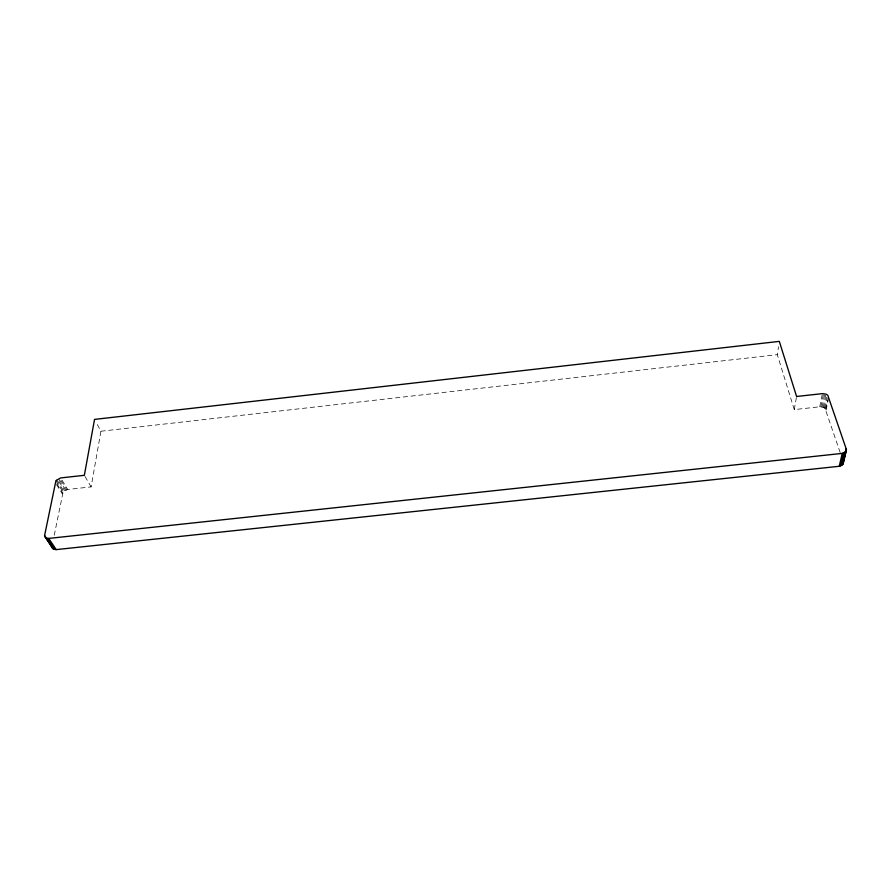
<?xml version="1.0" encoding="UTF-8"?>
<svg xmlns="http://www.w3.org/2000/svg" width="891" height="891" viewBox="0 0 891 891"><rect width="100%" height="100%" fill="white"/><g stroke="black" fill="none" stroke-linecap="round" stroke-linejoin="round"><path stroke-width="0.67" stroke-dasharray="4.46 3.34" d="M840.191 452.572L825.055 408.446L823.195 407.276L819.742 406.786L794.26 409.593L777.297 354.674L778.511 346.688M54.228 535.279L63.083 492.122L67.716 489.471L91.116 486.898L100.928 431.233L95.805 421.766M794.26 409.593L796.587 396.484M819.742 406.786L822.404 393.633M820.901 406.764L823.585 393.599M822.081 406.92L824.776 393.755M823.195 407.276L825.912 394.1M824.197 407.788L826.38 397.252M825.055 408.446L827.249 397.909M825.701 409.203L827.628 399.992M826.102 410.049L828.585 398.199M100.928 431.233L777.297 354.674M56.868 483.768L62.582 492.968M56.578 484.648L62.292 493.848M56.668 479.804L63.784 491.32M55.955 480.605L63.083 492.122M58.951 481.418L64.642 490.629M61 480.461L66.658 489.682M59.229 479.703L65.622 490.072M62.069 480.238L67.716 489.471M85.024 476.473L91.116 486.898"/><path stroke-width="1.34" d="M52.146 545.971L52.09 546.885L49.829 543.521M44.55 535.68L55.955 480.605L60.655 477.932L84.344 475.315L94.535 419.405L779.313 341.376L796.587 396.484L822.404 393.633L825.912 394.1L827.795 395.281L846.45 449.61L842.864 464.289L839.222 466.283L56.2 549.613L52.703 548.455L44.55 535.68L48.326 541.283M842.864 464.289L843.343 462.529M839.222 466.283L842.273 453.396L845.971 451.381M840.369 466.049L843.432 453.163M841.394 465.625L844.479 452.728M842.24 465.024L845.336 452.127M843.176 461.594L846.272 448.674M843.242 463.431L846.45 449.61M44.739 536.516L46.644 538.231L48.693 538.42L842.273 453.396M46.644 538.231L54.173 549.424M45.809 537.83L53.349 549.023M48.693 538.42L56.2 549.613M47.613 538.431L55.142 549.624M52.279 547.72L52.703 548.455"/></g></svg>
